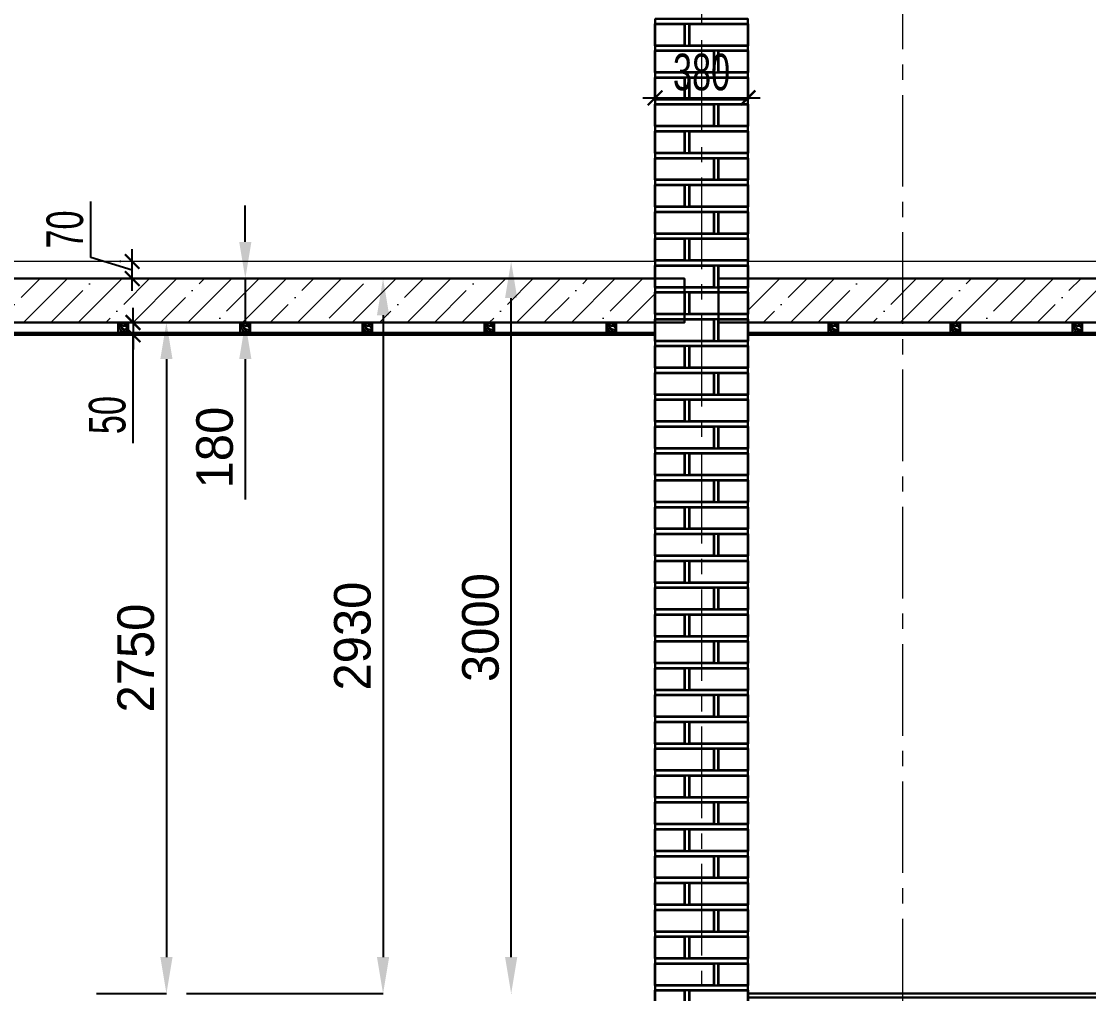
# Model space of a CAD drawing. Header units: millimetres. Extents: x 306212 to 393045, y -154783 to -111932.
# Drawn here: x 352396 to 356770, y -147151 to -143167 of the extents above; entities that cross this region are included whole.
import ezdxf

# ---------------------------------------------------------------- set-up
doc = ezdxf.new("R2010")
doc.units = ezdxf.units.MM
doc.linetypes.add('CENTER2', pattern=[1.125, 0.75, -0.125, 0.125, -0.125])
doc.layers.add('ahsap', color=222, linetype='Continuous', lineweight=13)
doc.layers.add('OLCU', color=7, linetype='Continuous', lineweight=13)
doc.layers.add('AKS', color=252, linetype='CENTER2')
doc.styles.add('TR', font='tsimplex.shx', dxfattribs={"width": 0.7})
doc.dimstyles.new('ISO-25', dxfattribs={"dimtxt": 100, "dimasz": 2.5, "dimexe": 1.25, "dimexo": 0.625, "dimtad": 1, "dimdec": 0, "dimtxsty": 'Standard', "dimcen": 2.5, "dimadec": 0, "dimazin": 0, "dimtfac": 1, "dimtdec": 0, "dimtmove": 0, "dimatfit": 3, "dimfxl": 0, "dimarcsym": 0})
doc.dimstyles.get("Standard").update_dxf_attribs({"dimtxt": 125, "dimasz": 60, "dimexe": 50, "dimexo": 50, "dimgap": 30, "dimtad": 1, "dimdec": 0, "dimzin": 0, "dimdsep": 46, "dimtxsty": 'TR', "dimblk": 'ARCHTICK', "dimcen": 90, "dimdle": 50, "dimclrt": 256, "dimadec": 0, "dimazin": 0, "dimtfac": 1, "dimtdec": 0, "dimtofl": 0, "dimtmove": 1, "dimatfit": 3, "dimldrblk": 'ARCHTICK', "dimfxl": 0, "dimtolj": 1, "dimtzin": 0, "dimarcsym": 0})
pattern_1 = [(45, (29611.11, 2.5), (-112.2532, 112.2532), []), (45, (29723.36, 2.5), (-112.2532, 112.2532), [198.4375, -39.6875, 0, -39.6875])]

# ---------------------------------------------------------------- blocks, each defined once
blk = doc.blocks.new('*D729')
at = {"layer": 'ahsap', "color": 0, "lineweight": -2}
for p, q in [((353073.3, -144221.4), (353878.8, -144221.4)), ((353878.5, -144371.4), (353878.5, -147001.4)), ((353073.3, -147151.4), (353878.8, -147151.4))]:
    blk.add_line(p, q, dxfattribs=at)
at = {"layer": 'ahsap', "color": 0}
for points in [[(353853.5, -144371.4), (353903.5, -144371.4), (353878.5, -144221.4)], [(353853.5, -147001.4), (353903.5, -147001.4), (353878.5, -147151.4)]]:
    blk.add_solid(points, dxfattribs=at)
at = {"layer": 'DEFPOINTS', "color": 0}
for p in [(353072.7, -144221.4), (353072.7, -147151.4), (353878.5, -147151.4)]:
    blk.add_point(p, dxfattribs=at)
at = {"layer": 'ahsap', "color": 0, "insert": (353753.5, -145686.4), "char_height": 150, "attachment_point": 5, "rotation": 90}
blk.add_mtext('2930', dxfattribs=at)
blk = doc.blocks.new('*D730')
at = {"layer": 'ahsap', "color": 0, "lineweight": -2}
for p, q in [((354402.7, -144151.4), (354403.1, -144151.4)), ((354403.3, -147001.4), (354403.3, -144301.4)), ((354402.7, -147151.4), (354403.1, -147151.4))]:
    blk.add_line(p, q, dxfattribs=at)
at = {"layer": 'ahsap', "color": 0}
for points in [[(354378.3, -144301.4), (354428.3, -144301.4), (354403.3, -144151.4)], [(354378.3, -147001.4), (354428.3, -147001.4), (354403.3, -147151.4)]]:
    blk.add_solid(points, dxfattribs=at)
at = {"layer": 'DEFPOINTS', "color": 0}
for p in [(354403.3, -144151.4), (354403.3, -144151.4), (354403.3, -147151.4)]:
    blk.add_point(p, dxfattribs=at)
at = {"layer": 'ahsap', "color": 0, "insert": (354278.3, -145651.4), "char_height": 150, "attachment_point": 5, "rotation": 90}
blk.add_mtext('3000', dxfattribs=at)
blk = doc.blocks.new('*D731')
at = {"layer": 'ahsap', "color": 0, "lineweight": -2}
for p, q in [((352703.8, -144401.4), (352990.9, -144401.4)), ((352990.7, -144551.4), (352990.7, -147001.4)), ((352703.8, -147151.4), (352990.9, -147151.4))]:
    blk.add_line(p, q, dxfattribs=at)
at = {"layer": 'ahsap', "color": 0}
for points in [[(352965.7, -144551.4), (353015.7, -144551.4), (352990.7, -144401.4)], [(352965.7, -147001.4), (353015.7, -147001.4), (352990.7, -147151.4)]]:
    blk.add_solid(points, dxfattribs=at)
at = {"layer": 'DEFPOINTS', "color": 0}
for p in [(352703.1, -144401.4), (352703.1, -147151.4), (352990.7, -147151.4)]:
    blk.add_point(p, dxfattribs=at)
at = {"layer": 'ahsap', "color": 0, "insert": (352865.7, -145776.4), "char_height": 150, "attachment_point": 5, "rotation": 90}
blk.add_mtext('2750', dxfattribs=at)
blk = doc.blocks.new('*D732')
at = {"layer": 'ahsap', "color": 0, "lineweight": -2}
for p, q in [((353313.9, -144071.4), (353313.9, -143921.4)), ((353423.3, -144221.4), (353313.7, -144221.4)), ((353313.9, -144221.4), (353313.9, -144401.4)), ((353423.3, -144401.4), (353313.7, -144401.4)), ((353313.9, -144551.4), (353313.9, -145126.4))]:
    blk.add_line(p, q, dxfattribs=at)
at = {"layer": 'ahsap', "color": 0}
for points in [[(353288.9, -144071.4), (353338.9, -144071.4), (353313.9, -144221.4)], [(353288.9, -144551.4), (353338.9, -144551.4), (353313.9, -144401.4)]]:
    blk.add_solid(points, dxfattribs=at)
at = {"layer": 'DEFPOINTS', "color": 0}
for p in [(353423.9, -144221.4), (353313.9, -144401.4), (353423.9, -144401.4)]:
    blk.add_point(p, dxfattribs=at)
at = {"layer": 'ahsap', "color": 0, "insert": (353188.9, -144913.9), "char_height": 150, "attachment_point": 5, "rotation": 90}
blk.add_mtext('180', dxfattribs=at)
blk = doc.blocks.new('_ArchTick')
at = {"color": 0, "linetype": 'ByBlock', "const_width": 0.15}
blk.add_lwpolyline([(-0.5, -0.5), (0.5, 0.5)], dxfattribs=at)
blk = doc.blocks.new('*D733')
at = {"layer": 'DEFPOINTS', "color": 0}
for p in [(352853.9, -144401.4), (352853.9, -144451.4), (352853.9, -144451.4)]:
    blk.add_point(p, dxfattribs=at)
at = {"layer": 'OLCU', "color": 0, "lineweight": -2}
for p, q in [((352853.9, -144401.4), (352853.9, -144341.4)), ((352853.9, -144401.4), (352853.9, -144451.4)), ((352853.9, -144451.4), (352853.9, -144511.4)), ((352853.9, -144895.8), (352853.9, -144451.4))]:
    blk.add_line(p, q, dxfattribs=at)
at = {"layer": 'OLCU', "color": 0, "lineweight": -2, "xscale": 60, "yscale": 60, "zscale": 60}
for p, rotation in [((352853.9, -144401.4), 270), ((352853.9, -144451.4), 90)]:
    blk.add_blockref('_ArchTick', p, dxfattribs=dict(at, rotation=rotation))
at = {"layer": 'OLCU', "insert": (352748.9, -144780.8), "char_height": 150, "attachment_point": 5, "rotation": 90, "style": 'TR'}
blk.add_mtext('\\A1;50', dxfattribs=at)
blk = doc.blocks.new('*D734')
at = {"layer": 'DEFPOINTS', "color": 0}
for p in [(352850.3, -144151.4), (352854, -144151.4), (352854, -144221.4)]:
    blk.add_point(p, dxfattribs=at)
at = {"layer": 'OLCU', "color": 0, "lineweight": -2}
for p, q in [((352680.3, -144135.4), (352680.3, -143905.4)), ((352850.3, -144271.4), (352850.3, -144101.4)), ((352850.3, -144186.4), (352680.3, -144135.4)), ((352804, -144151.4), (352800.3, -144151.4)), ((352804, -144221.4), (352800.3, -144221.4))]:
    blk.add_line(p, q, dxfattribs=at)
at = {"layer": 'OLCU', "color": 0, "lineweight": -2, "xscale": 60, "yscale": 60, "zscale": 60}
for p, rotation in [((352850.3, -144151.4), 90), ((352850.3, -144221.4), 270)]:
    blk.add_blockref('_ArchTick', p, dxfattribs=dict(at, rotation=rotation))
at = {"layer": 'OLCU', "insert": (352575.3, -144020.4), "char_height": 150, "attachment_point": 5, "rotation": 90, "style": 'TR'}
blk.add_mtext('\\A1;70', dxfattribs=at)
blk = doc.blocks.new('*D742')
at = {"layer": 'DEFPOINTS', "color": 0}
for p in [(355373.5, -143481), (354993.5, -143667.4), (355373.5, -143667.4)]:
    blk.add_point(p, dxfattribs=at)
at = {"layer": 'OLCU', "color": 0, "lineweight": -2}
for p, q in [((354993.5, -143617.4), (354993.5, -143431)), ((355373.5, -143617.4), (355373.5, -143431)), ((354943.5, -143481), (355423.5, -143481))]:
    blk.add_line(p, q, dxfattribs=at)
at = {"layer": 'OLCU', "color": 0, "lineweight": -2, "xscale": 60, "yscale": 60, "zscale": 60, "rotation": 180}
blk.add_blockref('_ArchTick', (354993.5, -143481), dxfattribs=at)
at = {"layer": 'OLCU', "color": 0, "lineweight": -2, "xscale": 60, "yscale": 60, "zscale": 60}
blk.add_blockref('_ArchTick', (355373.5, -143481), dxfattribs=at)
at = {"layer": 'OLCU', "insert": (355183.5, -143376), "char_height": 150, "attachment_point": 5, "style": 'TR'}
blk.add_mtext('\\A1;380', dxfattribs=at)

msp = doc.modelspace()

# ---------------------------------------------------------------- hatches: boundary and pattern name
at = {"layer": 'ahsap'}
h = msp.add_hatch(dxfattribs=at)
h.set_pattern_fill('ANSI35', color=251, scale=25, style=0)
h.set_pattern_definition(pattern_1)
h.paths.add_polyline_path([(354993.5, -144274.9), (354993.5, -144254.9), (354993.5, -144221.4), (351763.5, -144221.4), (351763.5, -144254.9), (351763.5, -144274.9), (351763.5, -144364.9), (351763.5, -144384.9), (351763.5, -144401.4), (354993.5, -144401.4), (354993.5, -144384.9), (354993.5, -144364.9)])
h = msp.add_hatch(dxfattribs=at)
h.set_pattern_fill('ANSI35', color=251, scale=25, style=0)
h.set_pattern_definition(pattern_1)
h.paths.add_polyline_path([(357058.5, -144221.4), (355373.5, -144221.4), (355373.5, -144254.9), (355373.5, -144274.9), (355373.5, -144364.9), (355373.5, -144384.9), (355373.5, -144401.4), (357058.5, -144401.4)])
h.paths.add_polyline_path([(360373.5, -144221.4), (360253.5, -144221.4), (357058.5, -144221.4), (357058.5, -144401.4), (360253.5, -144401.4), (360373.5, -144401.4)])

# ---------------------------------------------------------------- linework, layer by layer
for p, q in [((354993.5, -144151.4), (351763.5, -144151.4)), ((360253.5, -144151.4), (355373.5, -144151.4))]:
    msp.add_line(p, q, dxfattribs=at)
at = {"layer": 'ahsap', "color": 251, "lineweight": 30}
for points in [[(354993.5, -143177.4), (355373.5, -143177.4), (355373.5, -143157.4), (354993.5, -143157.4), (354993.5, -143177.4)], [(354993.5, -143287.4), (355373.5, -143287.4), (355373.5, -143267.4), (354993.5, -143267.4), (354993.5, -143287.4)], [(354993.5, -143397.4), (355373.5, -143397.4), (355373.5, -143377.4), (354993.5, -143377.4), (354993.5, -143397.4)], [(354993.5, -143507.4), (355373.5, -143507.4), (355373.5, -143487.4), (354993.5, -143487.4), (354993.5, -143507.4)], [(354993.5, -143617.4), (355373.5, -143617.4), (355373.5, -143597.4), (354993.5, -143597.4), (354993.5, -143617.4)], [(354993.5, -143727.4), (355373.5, -143727.4), (355373.5, -143707.4), (354993.5, -143707.4), (354993.5, -143727.4)], [(354993.5, -143837.4), (355373.5, -143837.4), (355373.5, -143817.4), (354993.5, -143817.4), (354993.5, -143837.4)], [(354993.5, -143947.4), (355373.5, -143947.4), (355373.5, -143927.4), (354993.5, -143927.4), (354993.5, -143947.4)], [(354993.5, -144057.4), (355373.5, -144057.4), (355373.5, -144037.4), (354993.5, -144037.4), (354993.5, -144057.4)], [(354993.5, -144167.4), (355373.5, -144167.4), (355373.5, -144147.4), (354993.5, -144147.4), (354993.5, -144167.4)], [(354993.5, -144401.4), (351643.5, -144401.4), (351643.5, -144401.4), (351643.5, -144221.4), (351643.5, -144221.4), (354993.5, -144221.4), (355113.5, -144221.4), (355113.5, -144401.4), (354993.5, -144401.4)], [(355373.5, -144401.4), (360253.5, -144401.4), (360373.5, -144401.4), (360373.5, -144221.4), (360253.5, -144221.4), (355373.5, -144221.4), (355253.5, -144221.4), (355253.5, -144401.4), (355373.5, -144401.4)], [(354993.5, -144277.4), (355373.5, -144277.4), (355373.5, -144257.4), (354993.5, -144257.4), (354993.5, -144277.4)], [(354993.5, -144387.4), (355373.5, -144387.4), (355373.5, -144367.4), (354993.5, -144367.4), (354993.5, -144387.4)], [(354993.5, -144497.4), (355373.5, -144497.4), (355373.5, -144477.4), (354993.5, -144477.4), (354993.5, -144497.4)], [(354993.5, -144607.4), (355373.5, -144607.4), (355373.5, -144587.4), (354993.5, -144587.4), (354993.5, -144607.4)], [(354993.5, -144717.4), (355373.5, -144717.4), (355373.5, -144697.4), (354993.5, -144697.4), (354993.5, -144717.4)], [(354993.5, -144827.4), (355373.5, -144827.4), (355373.5, -144807.4), (354993.5, -144807.4), (354993.5, -144827.4)], [(354993.5, -144937.4), (355373.5, -144937.4), (355373.5, -144917.4), (354993.5, -144917.4), (354993.5, -144937.4)], [(354993.5, -145047.4), (355373.5, -145047.4), (355373.5, -145027.4), (354993.5, -145027.4), (354993.5, -145047.4)], [(354993.5, -145157.4), (355373.5, -145157.4), (355373.5, -145137.4), (354993.5, -145137.4), (354993.5, -145157.4)], [(354993.5, -145267.4), (355373.5, -145267.4), (355373.5, -145247.4), (354993.5, -145247.4), (354993.5, -145267.4)], [(354993.5, -145377.4), (355373.5, -145377.4), (355373.5, -145357.4), (354993.5, -145357.4), (354993.5, -145377.4)], [(354993.5, -145487.4), (355373.5, -145487.4), (355373.5, -145467.4), (354993.5, -145467.4), (354993.5, -145487.4)], [(354993.5, -145597.4), (355373.5, -145597.4), (355373.5, -145577.4), (354993.5, -145577.4), (354993.5, -145597.4)], [(354993.5, -145707.4), (355373.5, -145707.4), (355373.5, -145687.4), (354993.5, -145687.4), (354993.5, -145707.4)], [(354993.5, -145817.4), (355373.5, -145817.4), (355373.5, -145797.4), (354993.5, -145797.4), (354993.5, -145817.4)], [(354993.5, -145927.4), (355373.5, -145927.4), (355373.5, -145907.4), (354993.5, -145907.4), (354993.5, -145927.4)], [(354993.5, -146037.4), (355373.5, -146037.4), (355373.5, -146017.4), (354993.5, -146017.4), (354993.5, -146037.4)], [(354993.5, -146147.4), (355373.5, -146147.4), (355373.5, -146127.4), (354993.5, -146127.4), (354993.5, -146147.4)], [(354993.5, -146257.4), (355373.5, -146257.4), (355373.5, -146237.4), (354993.5, -146237.4), (354993.5, -146257.4)], [(354993.5, -146367.4), (355373.5, -146367.4), (355373.5, -146347.4), (354993.5, -146347.4), (354993.5, -146367.4)], [(354993.5, -146477.4), (355373.5, -146477.4), (355373.5, -146457.4), (354993.5, -146457.4), (354993.5, -146477.4)], [(354993.5, -146587.4), (355373.5, -146587.4), (355373.5, -146567.4), (354993.5, -146567.4), (354993.5, -146587.4)], [(354993.5, -146697.4), (355373.5, -146697.4), (355373.5, -146677.4), (354993.5, -146677.4), (354993.5, -146697.4)], [(354993.5, -146807.4), (355373.5, -146807.4), (355373.5, -146787.4), (354993.5, -146787.4), (354993.5, -146807.4)], [(354993.5, -146917.4), (355373.5, -146917.4), (355373.5, -146897.4), (354993.5, -146897.4), (354993.5, -146917.4)], [(354993.5, -147027.4), (355373.5, -147027.4), (355373.5, -147007.4), (354993.5, -147007.4), (354993.5, -147027.4)], [(354993.5, -147137.4), (355373.5, -147137.4), (355373.5, -147117.4), (354993.5, -147117.4), (354993.5, -147137.4)]]:
    msp.add_lwpolyline(points, dxfattribs=at)
at = {"layer": 'ahsap', "color": 26, "lineweight": 35}
for points in [[(354993.5, -143267.4), (354993.5, -143177.4), (355113.5, -143177.4), (355113.5, -143267.4), (354993.5, -143267.4)], [(355333.5, -143267.4), (355133.5, -143267.4), (355133.5, -143177.4), (355373.5, -143177.4), (355373.5, -143267.4), (355333.5, -143267.4)], [(355193.5, -143377.4), (354993.5, -143377.4), (354993.5, -143287.4), (355233.5, -143287.4), (355233.5, -143377.4), (355193.5, -143377.4)], [(355253.5, -143377.4), (355253.5, -143287.4), (355373.5, -143287.4), (355373.5, -143377.4), (355253.5, -143377.4)], [(354993.5, -143487.4), (354993.5, -143397.4), (355113.5, -143397.4), (355113.5, -143487.4), (354993.5, -143487.4)], [(355333.5, -143487.4), (355133.5, -143487.4), (355133.5, -143397.4), (355373.5, -143397.4), (355373.5, -143487.4), (355333.5, -143487.4)], [(355193.5, -143597.4), (354993.5, -143597.4), (354993.5, -143507.4), (355233.5, -143507.4), (355233.5, -143597.4), (355193.5, -143597.4)], [(355253.5, -143597.4), (355253.5, -143507.4), (355373.5, -143507.4), (355373.5, -143597.4), (355253.5, -143597.4)], [(354993.5, -143707.4), (354993.5, -143617.4), (355113.5, -143617.4), (355113.5, -143707.4), (354993.5, -143707.4)], [(355333.5, -143707.4), (355133.5, -143707.4), (355133.5, -143617.4), (355373.5, -143617.4), (355373.5, -143707.4), (355333.5, -143707.4)], [(355193.5, -143817.4), (354993.5, -143817.4), (354993.5, -143727.4), (355233.5, -143727.4), (355233.5, -143817.4), (355193.5, -143817.4)], [(355253.5, -143817.4), (355253.5, -143727.4), (355373.5, -143727.4), (355373.5, -143817.4), (355253.5, -143817.4)], [(354993.5, -143927.4), (354993.5, -143837.4), (355113.5, -143837.4), (355113.5, -143927.4), (354993.5, -143927.4)], [(355333.5, -143927.4), (355133.5, -143927.4), (355133.5, -143837.4), (355373.5, -143837.4), (355373.5, -143927.4), (355333.5, -143927.4)], [(355193.5, -144037.4), (354993.5, -144037.4), (354993.5, -143947.4), (355233.5, -143947.4), (355233.5, -144037.4), (355193.5, -144037.4)], [(355253.5, -144037.4), (355253.5, -143947.4), (355373.5, -143947.4), (355373.5, -144037.4), (355253.5, -144037.4)], [(354993.5, -144147.4), (354993.5, -144057.4), (355113.5, -144057.4), (355113.5, -144147.4), (354993.5, -144147.4)], [(355333.5, -144147.4), (355133.5, -144147.4), (355133.5, -144057.4), (355373.5, -144057.4), (355373.5, -144147.4), (355333.5, -144147.4)], [(355193.5, -144257.4), (354993.5, -144257.4), (354993.5, -144167.4), (355233.5, -144167.4), (355233.5, -144257.4), (355193.5, -144257.4)], [(355253.5, -144257.4), (355253.5, -144167.4), (355373.5, -144167.4), (355373.5, -144257.4), (355253.5, -144257.4)], [(354993.5, -144367.4), (354993.5, -144277.4), (355113.5, -144277.4), (355113.5, -144367.4), (354993.5, -144367.4)], [(355333.5, -144367.4), (355133.5, -144367.4), (355133.5, -144277.4), (355373.5, -144277.4), (355373.5, -144367.4), (355333.5, -144367.4)], [(355193.5, -144477.4), (354993.5, -144477.4), (354993.5, -144387.4), (355233.5, -144387.4), (355233.5, -144477.4), (355193.5, -144477.4)], [(355253.5, -144477.4), (355253.5, -144387.4), (355373.5, -144387.4), (355373.5, -144477.4), (355253.5, -144477.4)], [(354993.5, -144587.4), (354993.5, -144497.4), (355113.5, -144497.4), (355113.5, -144587.4), (354993.5, -144587.4)], [(355333.5, -144587.4), (355133.5, -144587.4), (355133.5, -144497.4), (355373.5, -144497.4), (355373.5, -144587.4), (355333.5, -144587.4)], [(355193.5, -144697.4), (354993.5, -144697.4), (354993.5, -144607.4), (355233.5, -144607.4), (355233.5, -144697.4), (355193.5, -144697.4)], [(355253.5, -144697.4), (355253.5, -144607.4), (355373.5, -144607.4), (355373.5, -144697.4), (355253.5, -144697.4)], [(354993.5, -144807.4), (354993.5, -144717.4), (355113.5, -144717.4), (355113.5, -144807.4), (354993.5, -144807.4)], [(355333.5, -144807.4), (355133.5, -144807.4), (355133.5, -144717.4), (355373.5, -144717.4), (355373.5, -144807.4), (355333.5, -144807.4)], [(355193.5, -144917.4), (354993.5, -144917.4), (354993.5, -144827.4), (355233.5, -144827.4), (355233.5, -144917.4), (355193.5, -144917.4)], [(355253.5, -144917.4), (355253.5, -144827.4), (355373.5, -144827.4), (355373.5, -144917.4), (355253.5, -144917.4)], [(354993.5, -145027.4), (354993.5, -144937.4), (355113.5, -144937.4), (355113.5, -145027.4), (354993.5, -145027.4)], [(355333.5, -145027.4), (355133.5, -145027.4), (355133.5, -144937.4), (355373.5, -144937.4), (355373.5, -145027.4), (355333.5, -145027.4)], [(355193.5, -145137.4), (354993.5, -145137.4), (354993.5, -145047.4), (355233.5, -145047.4), (355233.5, -145137.4), (355193.5, -145137.4)], [(355253.5, -145137.4), (355253.5, -145047.4), (355373.5, -145047.4), (355373.5, -145137.4), (355253.5, -145137.4)], [(354993.5, -145247.4), (354993.5, -145157.4), (355113.5, -145157.4), (355113.5, -145247.4), (354993.5, -145247.4)], [(355333.5, -145247.4), (355133.5, -145247.4), (355133.5, -145157.4), (355373.5, -145157.4), (355373.5, -145247.4), (355333.5, -145247.4)], [(355193.5, -145357.4), (354993.5, -145357.4), (354993.5, -145267.4), (355233.5, -145267.4), (355233.5, -145357.4), (355193.5, -145357.4)], [(355253.5, -145357.4), (355253.5, -145267.4), (355373.5, -145267.4), (355373.5, -145357.4), (355253.5, -145357.4)], [(354993.5, -145467.4), (354993.5, -145377.4), (355113.5, -145377.4), (355113.5, -145467.4), (354993.5, -145467.4)], [(355333.5, -145467.4), (355133.5, -145467.4), (355133.5, -145377.4), (355373.5, -145377.4), (355373.5, -145467.4), (355333.5, -145467.4)], [(355193.5, -145577.4), (354993.5, -145577.4), (354993.5, -145487.4), (355233.5, -145487.4), (355233.5, -145577.4), (355193.5, -145577.4)], [(355253.5, -145577.4), (355253.5, -145487.4), (355373.5, -145487.4), (355373.5, -145577.4), (355253.5, -145577.4)], [(354993.5, -145687.4), (354993.5, -145597.4), (355113.5, -145597.4), (355113.5, -145687.4), (354993.5, -145687.4)], [(355333.5, -145687.4), (355133.5, -145687.4), (355133.5, -145597.4), (355373.5, -145597.4), (355373.5, -145687.4), (355333.5, -145687.4)], [(355193.5, -145797.4), (354993.5, -145797.4), (354993.5, -145707.4), (355233.5, -145707.4), (355233.5, -145797.4), (355193.5, -145797.4)], [(355253.5, -145797.4), (355253.5, -145707.4), (355373.5, -145707.4), (355373.5, -145797.4), (355253.5, -145797.4)], [(354993.5, -145907.4), (354993.5, -145817.4), (355113.5, -145817.4), (355113.5, -145907.4), (354993.5, -145907.4)], [(355333.5, -145907.4), (355133.5, -145907.4), (355133.5, -145817.4), (355373.5, -145817.4), (355373.5, -145907.4), (355333.5, -145907.4)], [(355193.5, -146017.4), (354993.5, -146017.4), (354993.5, -145927.4), (355233.5, -145927.4), (355233.5, -146017.4), (355193.5, -146017.4)], [(355253.5, -146017.4), (355253.5, -145927.4), (355373.5, -145927.4), (355373.5, -146017.4), (355253.5, -146017.4)], [(354993.5, -146127.4), (354993.5, -146037.4), (355113.5, -146037.4), (355113.5, -146127.4), (354993.5, -146127.4)], [(355333.5, -146127.4), (355133.5, -146127.4), (355133.5, -146037.4), (355373.5, -146037.4), (355373.5, -146127.4), (355333.5, -146127.4)], [(355193.5, -146237.4), (354993.5, -146237.4), (354993.5, -146147.4), (355233.5, -146147.4), (355233.5, -146237.4), (355193.5, -146237.4)], [(355253.5, -146237.4), (355253.5, -146147.4), (355373.5, -146147.4), (355373.5, -146237.4), (355253.5, -146237.4)], [(354993.5, -146347.4), (354993.5, -146257.4), (355113.5, -146257.4), (355113.5, -146347.4), (354993.5, -146347.4)], [(355333.5, -146347.4), (355133.5, -146347.4), (355133.5, -146257.4), (355373.5, -146257.4), (355373.5, -146347.4), (355333.5, -146347.4)], [(355193.5, -146457.4), (354993.5, -146457.4), (354993.5, -146367.4), (355233.5, -146367.4), (355233.5, -146457.4), (355193.5, -146457.4)], [(355253.5, -146457.4), (355253.5, -146367.4), (355373.5, -146367.4), (355373.5, -146457.4), (355253.5, -146457.4)], [(354993.5, -146567.4), (354993.5, -146477.4), (355113.5, -146477.4), (355113.5, -146567.4), (354993.5, -146567.4)], [(355333.5, -146567.4), (355133.5, -146567.4), (355133.5, -146477.4), (355373.5, -146477.4), (355373.5, -146567.4), (355333.5, -146567.4)], [(355193.5, -146677.4), (354993.5, -146677.4), (354993.5, -146587.4), (355233.5, -146587.4), (355233.5, -146677.4), (355193.5, -146677.4)], [(355253.5, -146677.4), (355253.5, -146587.4), (355373.5, -146587.4), (355373.5, -146677.4), (355253.5, -146677.4)], [(354993.5, -146787.4), (354993.5, -146697.4), (355113.5, -146697.4), (355113.5, -146787.4), (354993.5, -146787.4)], [(355333.5, -146787.4), (355133.5, -146787.4), (355133.5, -146697.4), (355373.5, -146697.4), (355373.5, -146787.4), (355333.5, -146787.4)], [(355193.5, -146897.4), (354993.5, -146897.4), (354993.5, -146807.4), (355233.5, -146807.4), (355233.5, -146897.4), (355193.5, -146897.4)], [(355253.5, -146897.4), (355253.5, -146807.4), (355373.5, -146807.4), (355373.5, -146897.4), (355253.5, -146897.4)], [(354993.5, -147007.4), (354993.5, -146917.4), (355113.5, -146917.4), (355113.5, -147007.4), (354993.5, -147007.4)], [(355333.5, -147007.4), (355133.5, -147007.4), (355133.5, -146917.4), (355373.5, -146917.4), (355373.5, -147007.4), (355333.5, -147007.4)], [(355193.5, -147117.4), (354993.5, -147117.4), (354993.5, -147027.4), (355233.5, -147027.4), (355233.5, -147117.4), (355193.5, -147117.4)], [(355253.5, -147117.4), (355253.5, -147027.4), (355373.5, -147027.4), (355373.5, -147117.4), (355253.5, -147117.4)], [(354993.5, -147227.4), (354993.5, -147137.4), (355113.5, -147137.4), (355113.5, -147227.4), (354993.5, -147227.4)], [(355333.5, -147227.4), (355133.5, -147227.4), (355133.5, -147137.4), (355373.5, -147137.4), (355373.5, -147227.4), (355333.5, -147227.4)]]:
    msp.add_lwpolyline(points, dxfattribs=at)
at = {"layer": 'ahsap', "color": 46, "lineweight": 30}
for points in [[(352833.5, -144443.4), (352833.5, -144403.9), (352793.5, -144403.9), (352793.5, -144443.4), (352833.5, -144443.4)], [(353333.5, -144443.4), (353333.5, -144403.9), (353293.5, -144403.9), (353293.5, -144443.4), (353333.5, -144443.4)], [(353833.5, -144443.4), (353833.5, -144403.9), (353793.5, -144403.9), (353793.5, -144443.4), (353833.5, -144443.4)], [(354333.5, -144443.4), (354333.5, -144403.9), (354293.5, -144403.9), (354293.5, -144443.4), (354333.5, -144443.4)], [(354833.5, -144443.4), (354833.5, -144403.9), (354793.5, -144403.9), (354793.5, -144443.4), (354833.5, -144443.4)], [(355743.5, -144443.4), (355743.5, -144403.9), (355703.5, -144403.9), (355703.5, -144443.4), (355743.5, -144443.4)], [(356243.5, -144443.4), (356243.5, -144403.9), (356203.5, -144403.9), (356203.5, -144443.4), (356243.5, -144443.4)], [(356743.5, -144443.4), (356743.5, -144403.9), (356703.5, -144403.9), (356703.5, -144443.4), (356743.5, -144443.4)], [(354993.5, -144443.4), (351763.5, -144443.4)], [(354993.5, -144447.4), (351763.5, -144447.4)], [(354993.5, -144451.4), (351763.5, -144451.4)], [(355373.5, -144443.4), (360253.5, -144443.4)], [(355373.5, -144447.4), (360253.5, -144447.4)], [(355373.5, -144451.4), (360253.5, -144451.4)], [(360253.5, -147167.4), (360253.5, -147151.4), (355373.5, -147151.4), (355373.5, -147167.4), (355373.5, -147167.4), (360253.5, -147167.4)]]:
    msp.add_lwpolyline(points, dxfattribs=at)
at = {"layer": 'ahsap', "color": 62}
for points in [[(352796.8, -144409.9), (352800.3, -144415.9), (352805.2, -144419.5), (352809.7, -144428.8), (352820.3, -144431.5), (352831.1, -144434.4)], [(352799.7, -144408.6), (352802.8, -144413.2), (352809.6, -144419.5), (352811.9, -144423.8), (352819.5, -144427.2), (352827.3, -144430.1), (352831, -144432.1)], [(352801.7, -144407.3), (352806.8, -144413.3), (352813, -144416.6), (352821.2, -144416.6), (352826.6, -144421.3), (352830.5, -144430.2)], [(352806.1, -144407), (352810.1, -144411.6), (352817.5, -144413.6), (352823.6, -144413.6), (352827.6, -144418.7), (352830.1, -144424.2)], [(352814.1, -144406.8), (352818.1, -144409.3), (352824.4, -144408.1), (352828, -144412.3), (352830.9, -144415.7)], [(353296.8, -144409.9), (353300.3, -144415.9), (353305.2, -144419.5), (353309.7, -144428.8), (353320.3, -144431.5), (353331.1, -144434.4)], [(353299.7, -144408.6), (353302.8, -144413.2), (353309.6, -144419.5), (353311.9, -144423.8), (353319.5, -144427.2), (353327.3, -144430.1), (353331, -144432.1)], [(353301.7, -144407.3), (353306.8, -144413.3), (353313, -144416.6), (353321.2, -144416.6), (353326.6, -144421.3), (353330.5, -144430.2)], [(353306.1, -144407), (353310.1, -144411.6), (353317.5, -144413.6), (353323.6, -144413.6), (353327.6, -144418.7), (353330.1, -144424.2)], [(353314.1, -144406.8), (353318.1, -144409.3), (353324.4, -144408.1), (353328, -144412.3), (353330.9, -144415.7)], [(353796.8, -144409.9), (353800.3, -144415.9), (353805.2, -144419.5), (353809.7, -144428.8), (353820.3, -144431.5), (353831.1, -144434.4)], [(353799.7, -144408.6), (353802.8, -144413.2), (353809.6, -144419.5), (353811.9, -144423.8), (353819.5, -144427.2), (353827.3, -144430.1), (353831, -144432.1)], [(353801.7, -144407.3), (353806.8, -144413.3), (353813, -144416.6), (353821.2, -144416.6), (353826.6, -144421.3), (353830.5, -144430.2)], [(353806.1, -144407), (353810.1, -144411.6), (353817.5, -144413.6), (353823.6, -144413.6), (353827.6, -144418.7), (353830.1, -144424.2)], [(353814.1, -144406.8), (353818.1, -144409.3), (353824.4, -144408.1), (353828, -144412.3), (353830.9, -144415.7)], [(354296.8, -144409.9), (354300.3, -144415.9), (354305.2, -144419.5), (354309.7, -144428.8), (354320.3, -144431.5), (354331.1, -144434.4)], [(354299.7, -144408.6), (354302.8, -144413.2), (354309.6, -144419.5), (354311.9, -144423.8), (354319.5, -144427.2), (354327.3, -144430.1), (354331, -144432.1)], [(354301.7, -144407.3), (354306.8, -144413.3), (354313, -144416.6), (354321.2, -144416.6), (354326.6, -144421.3), (354330.5, -144430.2)], [(354306.1, -144407), (354310.1, -144411.6), (354317.5, -144413.6), (354323.6, -144413.6), (354327.6, -144418.7), (354330.1, -144424.2)], [(354314.1, -144406.8), (354318.1, -144409.3), (354324.4, -144408.1), (354328, -144412.3), (354330.9, -144415.7)], [(354796.8, -144409.9), (354800.3, -144415.9), (354805.2, -144419.5), (354809.7, -144428.8), (354820.3, -144431.5), (354831.1, -144434.4)], [(354799.7, -144408.6), (354802.8, -144413.2), (354809.6, -144419.5), (354811.9, -144423.8), (354819.5, -144427.2), (354827.3, -144430.1), (354831, -144432.1)], [(354801.7, -144407.3), (354806.8, -144413.3), (354813, -144416.6), (354821.2, -144416.6), (354826.6, -144421.3), (354830.5, -144430.2)], [(354806.1, -144407), (354810.1, -144411.6), (354817.5, -144413.6), (354823.6, -144413.6), (354827.6, -144418.7), (354830.1, -144424.2)], [(354814.1, -144406.8), (354818.1, -144409.3), (354824.4, -144408.1), (354828, -144412.3), (354830.9, -144415.7)], [(355706.8, -144409.9), (355710.3, -144415.9), (355715.2, -144419.5), (355719.7, -144428.8), (355730.3, -144431.5), (355741.1, -144434.4)], [(355709.7, -144408.6), (355712.8, -144413.2), (355719.6, -144419.5), (355721.9, -144423.8), (355729.5, -144427.2), (355737.3, -144430.1), (355741, -144432.1)], [(355711.7, -144407.3), (355716.8, -144413.3), (355723, -144416.6), (355731.2, -144416.6), (355736.6, -144421.3), (355740.5, -144430.2)], [(355716.1, -144407), (355720.1, -144411.6), (355727.5, -144413.6), (355733.6, -144413.6), (355737.6, -144418.7), (355740.1, -144424.2)], [(355724.1, -144406.8), (355728.1, -144409.3), (355734.4, -144408.1), (355738, -144412.3), (355740.9, -144415.7)], [(355730.8, -144405.1), (355737.8, -144405.4), (355739.4, -144407.4), (355742, -144408.7)], [(356206.8, -144409.9), (356210.3, -144415.9), (356215.2, -144419.5), (356219.7, -144428.8), (356230.3, -144431.5), (356241.1, -144434.4)], [(356209.7, -144408.6), (356212.8, -144413.2), (356219.6, -144419.5), (356221.9, -144423.8), (356229.5, -144427.2), (356237.3, -144430.1), (356241, -144432.1)], [(356211.7, -144407.3), (356216.8, -144413.3), (356223, -144416.6), (356231.2, -144416.6), (356236.6, -144421.3), (356240.5, -144430.2)], [(356216.1, -144407), (356220.1, -144411.6), (356227.5, -144413.6), (356233.6, -144413.6), (356237.6, -144418.7), (356240.1, -144424.2)], [(356224.1, -144406.8), (356228.1, -144409.3), (356234.4, -144408.1), (356238, -144412.3), (356240.9, -144415.7)], [(356230.8, -144405.1), (356237.8, -144405.4), (356239.4, -144407.4), (356242, -144408.7)], [(356706.8, -144409.9), (356710.3, -144415.9), (356715.2, -144419.5), (356719.7, -144428.8), (356730.3, -144431.5), (356741.1, -144434.4)], [(356709.7, -144408.6), (356712.8, -144413.2), (356719.6, -144419.5), (356721.9, -144423.8), (356729.5, -144427.2), (356737.3, -144430.1), (356741, -144432.1)], [(356711.7, -144407.3), (356716.8, -144413.3), (356723, -144416.6), (356731.2, -144416.6), (356736.6, -144421.3), (356740.5, -144430.2)], [(356716.1, -144407), (356720.1, -144411.6), (356727.5, -144413.6), (356733.6, -144413.6), (356737.6, -144418.7), (356740.1, -144424.2)], [(356724.1, -144406.8), (356728.1, -144409.3), (356734.4, -144408.1), (356738, -144412.3), (356740.9, -144415.7)], [(356730.8, -144405.1), (356737.8, -144405.4), (356739.4, -144407.4), (356742, -144408.7)], [(352795.2, -144413.3), (352796.7, -144419.2), (352803, -144423.9), (352805.1, -144433.9), (352816.9, -144435.9), (352828.1, -144438.5), (352830.6, -144441)], [(352795.3, -144422.6), (352798.2, -144424.7), (352801.1, -144430.9), (352801.4, -144437.5), (352808.2, -144439.3), (352818.3, -144439.2), (352822.3, -144440.8)], [(353295.2, -144413.3), (353296.7, -144419.2), (353303, -144423.9), (353305.1, -144433.9), (353316.9, -144435.9), (353328.1, -144438.5), (353330.6, -144441)], [(353295.3, -144422.6), (353298.2, -144424.7), (353301.1, -144430.9), (353301.4, -144437.5), (353308.2, -144439.3), (353318.3, -144439.2), (353322.3, -144440.8)], [(353795.2, -144413.3), (353796.7, -144419.2), (353803, -144423.9), (353805.1, -144433.9), (353816.9, -144435.9), (353828.1, -144438.5), (353830.6, -144441)], [(353795.3, -144422.6), (353798.2, -144424.7), (353801.1, -144430.9), (353801.4, -144437.5), (353808.2, -144439.3), (353818.3, -144439.2), (353822.3, -144440.8)], [(354295.2, -144413.3), (354296.7, -144419.2), (354303, -144423.9), (354305.1, -144433.9), (354316.9, -144435.9), (354328.1, -144438.5), (354330.6, -144441)], [(354295.3, -144422.6), (354298.2, -144424.7), (354301.1, -144430.9), (354301.4, -144437.5), (354308.2, -144439.3), (354318.3, -144439.2), (354322.3, -144440.8)], [(354795.2, -144413.3), (354796.7, -144419.2), (354803, -144423.9), (354805.1, -144433.9), (354816.9, -144435.9), (354828.1, -144438.5), (354830.6, -144441)], [(354795.3, -144422.6), (354798.2, -144424.7), (354801.1, -144430.9), (354801.4, -144437.5), (354808.2, -144439.3), (354818.3, -144439.2), (354822.3, -144440.8)], [(355705.2, -144413.3), (355706.7, -144419.2), (355713, -144423.9), (355715.1, -144433.9), (355726.9, -144435.9), (355738.1, -144438.5), (355740.6, -144441)], [(355705.3, -144422.6), (355708.2, -144424.7), (355711.1, -144430.9), (355711.4, -144437.5), (355718.2, -144439.3), (355728.3, -144439.2), (355732.3, -144440.8)], [(356205.2, -144413.3), (356206.7, -144419.2), (356213, -144423.9), (356215.1, -144433.9), (356226.9, -144435.9), (356238.1, -144438.5), (356240.6, -144441)], [(356205.3, -144422.6), (356208.2, -144424.7), (356211.1, -144430.9), (356211.4, -144437.5), (356218.2, -144439.3), (356228.3, -144439.2), (356232.3, -144440.8)], [(356705.2, -144413.3), (356706.7, -144419.2), (356713, -144423.9), (356715.1, -144433.9), (356726.9, -144435.9), (356738.1, -144438.5), (356740.6, -144441)], [(356705.3, -144422.6), (356708.2, -144424.7), (356711.1, -144430.9), (356711.4, -144437.5), (356718.2, -144439.3), (356728.3, -144439.2), (356732.3, -144440.8)]]:
    msp.add_spline(points, degree=3, dxfattribs=at)
at = {"layer": 'AKS', "color": 1, "lineweight": 5, "ltscale": 500}
msp.add_line((356008.5, -150594.3), (356008.5, -137035.6), dxfattribs=at)
at = {"layer": 'AKS', "lineweight": 5, "ltscale": 500}
msp.add_line((355183.5, -140432.4), (355183.5, -151057.4), dxfattribs=at)

# ---------------------------------------------------------------- dimensions: what is measured, and where the dimension line sits
at = {"layer": 'ahsap', "color": 0}
dim = msp.add_linear_dim(base=(353313.9, -144401.4), p1=(353423.9, -144221.4), p2=(353423.9, -144401.4), angle=90, dimstyle='ISO-25', override={"dimtxt": 150, "dimasz": 150, "dimexe": 0.25, "dimgap": 50, "dimdle": 0.25, "dimfxl": 0.25}, dxfattribs=at)
dim.commit()
dim.dimension.update_dxf_attribs({"geometry": '*D732', "text_midpoint": (353188.9, -144913.9)})
at = {"layer": 'ahsap', "color": 2}
for base, p1, p2, picture, middle in [((354403.3, -144151.4), (354403.3, -147151.4), (354403.3, -144151.4), '*D730', (354278.3, -145651.4)), ((353878.5, -147151.4), (353072.7, -144221.4), (353072.7, -147151.4), '*D729', (353753.5, -145686.4)), ((352990.7, -147151.4), (352703.1, -144401.4), (352703.1, -147151.4), '*D731', (352865.7, -145776.4))]:
    dim = msp.add_linear_dim(base=base, p1=p1, p2=p2, angle=90, dimstyle='ISO-25', override={"dimtxt": 150, "dimasz": 150, "dimexe": 0.25, "dimgap": 50, "dimdle": 0.25, "dimfxl": 0.25}, dxfattribs=at)
    dim.commit()
    dim.dimension.update_dxf_attribs({"geometry": picture, "text_midpoint": middle})
at = {"layer": 'OLCU'}
dim = msp.add_linear_dim(base=(355373.5, -143481), p1=(354993.5, -143667.4), p2=(355373.5, -143667.4), dimstyle='Standard', override={"dimtxt": 150}, dxfattribs=at)
dim.commit()
dim.dimension.update_dxf_attribs({"geometry": '*D742', "text_midpoint": (355183.5, -143376)})
dim = msp.add_linear_dim(base=(352850.3, -144151.4), p1=(352854, -144221.4), p2=(352854, -144151.4), angle=90, dimstyle='Standard', override={"dimtxt": 150}, dxfattribs=at)
dim.commit()
dim.dimension.update_dxf_attribs({"geometry": '*D734', "text_midpoint": (352575.3, -144105.4)})
dim = msp.add_linear_dim(base=(352853.9, -144451.4), p1=(352853.9, -144401.4), p2=(352853.9, -144451.4), angle=90, dimstyle='Standard', override={"dimtxt": 150}, dxfattribs=at)
dim.commit()
dim.dimension.update_dxf_attribs({"geometry": '*D733', "text_midpoint": (352776.9, -144780.8), "dimtype": 160})

doc.saveas('drawing.dxf')
